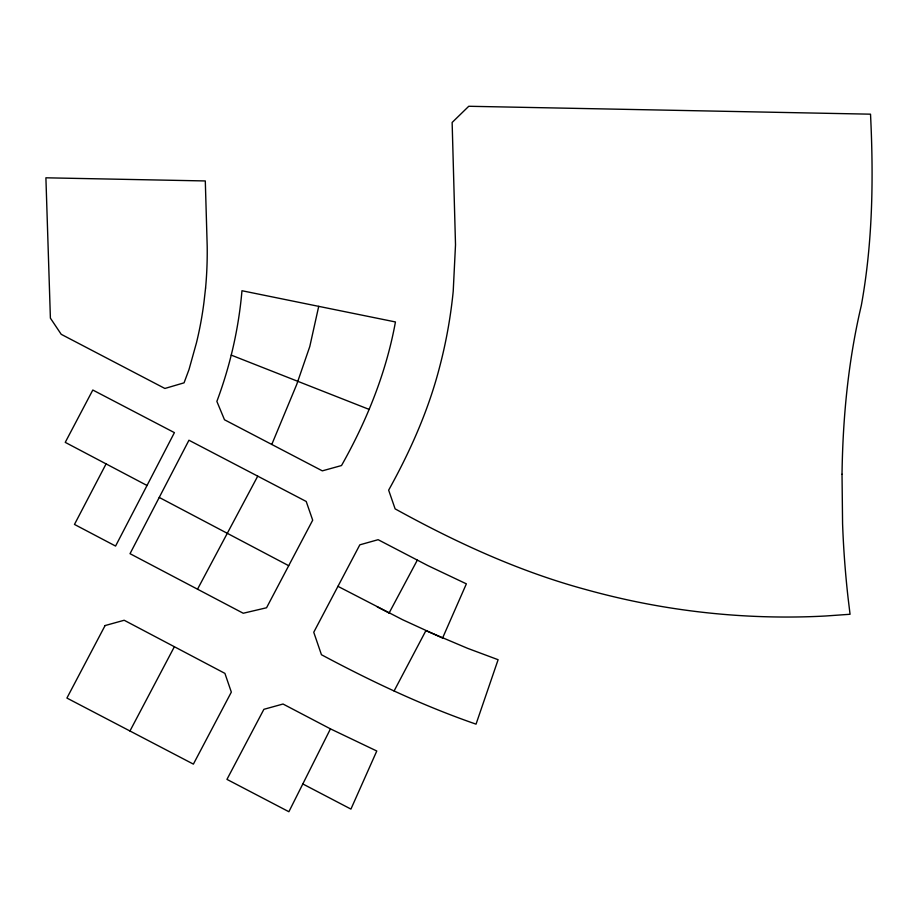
<?xml version="1.0" encoding="UTF-8"?>
<svg xmlns="http://www.w3.org/2000/svg" width="918" height="918" viewBox="0 0 918 918"><rect width="100%" height="100%" fill="white"/><g stroke="black" fill="none" stroke-linecap="round" stroke-linejoin="round"><path stroke-width="1.38" d="M318.718 306.36L395.44 321.954C386.26 372.593 366.752 420.846 341.507 465.541L322.321 470.854L224.497 419.767L216.866 401.407C230.154 365.869 238.714 328.541 241.962 290.731L318.718 306.36L309.779 346.568L296.709 384.481L271.785 444.45M330.446 728.869L288.883 811.73L226.953 779.382L263.891 709.316L283.031 704.026L330.446 728.869L376.782 751.016L350.928 809.091L302.825 783.961M147.029 485.484L174.409 432.63L92.81 390.024L65.247 442.361L147.029 485.484L115.576 546.061L74.473 524.43L106.086 463.888M288.7 565.695L266.553 607.762L243.236 613.247L130.023 553.68L188.947 440.227L306.21 501.469L312.694 520.185L288.7 565.695L159.239 497.43M129.954 731.003L174.374 646.731M337.95 586.338L359.822 544.833L378.124 539.692L427.972 565.649L466.367 583.848L442.568 638.067L402.577 619.707L337.95 586.338L313.749 632.261L321.449 654.729C371.308 681.374 422.567 705.632 476.04 724.153L498.107 659.709L467.583 648.326L425.895 630.655L394.086 690.99M197.531 589.184L257.728 476.167M389.106 613.006L417.323 560.129M231.21 355.105L369.185 409.428M377.218 606.855L389.852 613.385M842.024 474.262L842.575 523.639A1063.159 999.036 26 0 0 848.06 597.779L850.057 614.268L825.89 615.978A687.043 645.606 26 0 1 789.606 617.034C736.844 617.252 684.082 611.813 632.445 600.946A735.066 690.738 26 0 1 584.95 589.31C518.36 571.203 455.385 542.113 395.119 508.859L388.647 490.155C410.243 451.277 428.465 410.312 439.584 367.143A544.202 511.383 26 0 0 453.217 291.247L455.512 244.762L452.138 122.461L468.765 106.27L870.516 114.176C873.649 178 872.766 242.375 861.325 305.407C848.266 360.728 842.804 417.472 842.024 474.262M205.575 288.034L204.014 301.861A407.408 382.84 26 0 1 196.452 342.839L189.005 369.552L184.059 382.829L164.884 388.463L61.219 334.313L50.398 318.144L45.9 177.805L205.299 180.949L207.193 246.139A436.199 409.887 26 0 1 205.575 288.034M105.088 625.56L66.911 698.059L193.388 764.12L231.336 692.115L224.91 673.376L124.182 620.258L105.088 625.56"/></g></svg>
